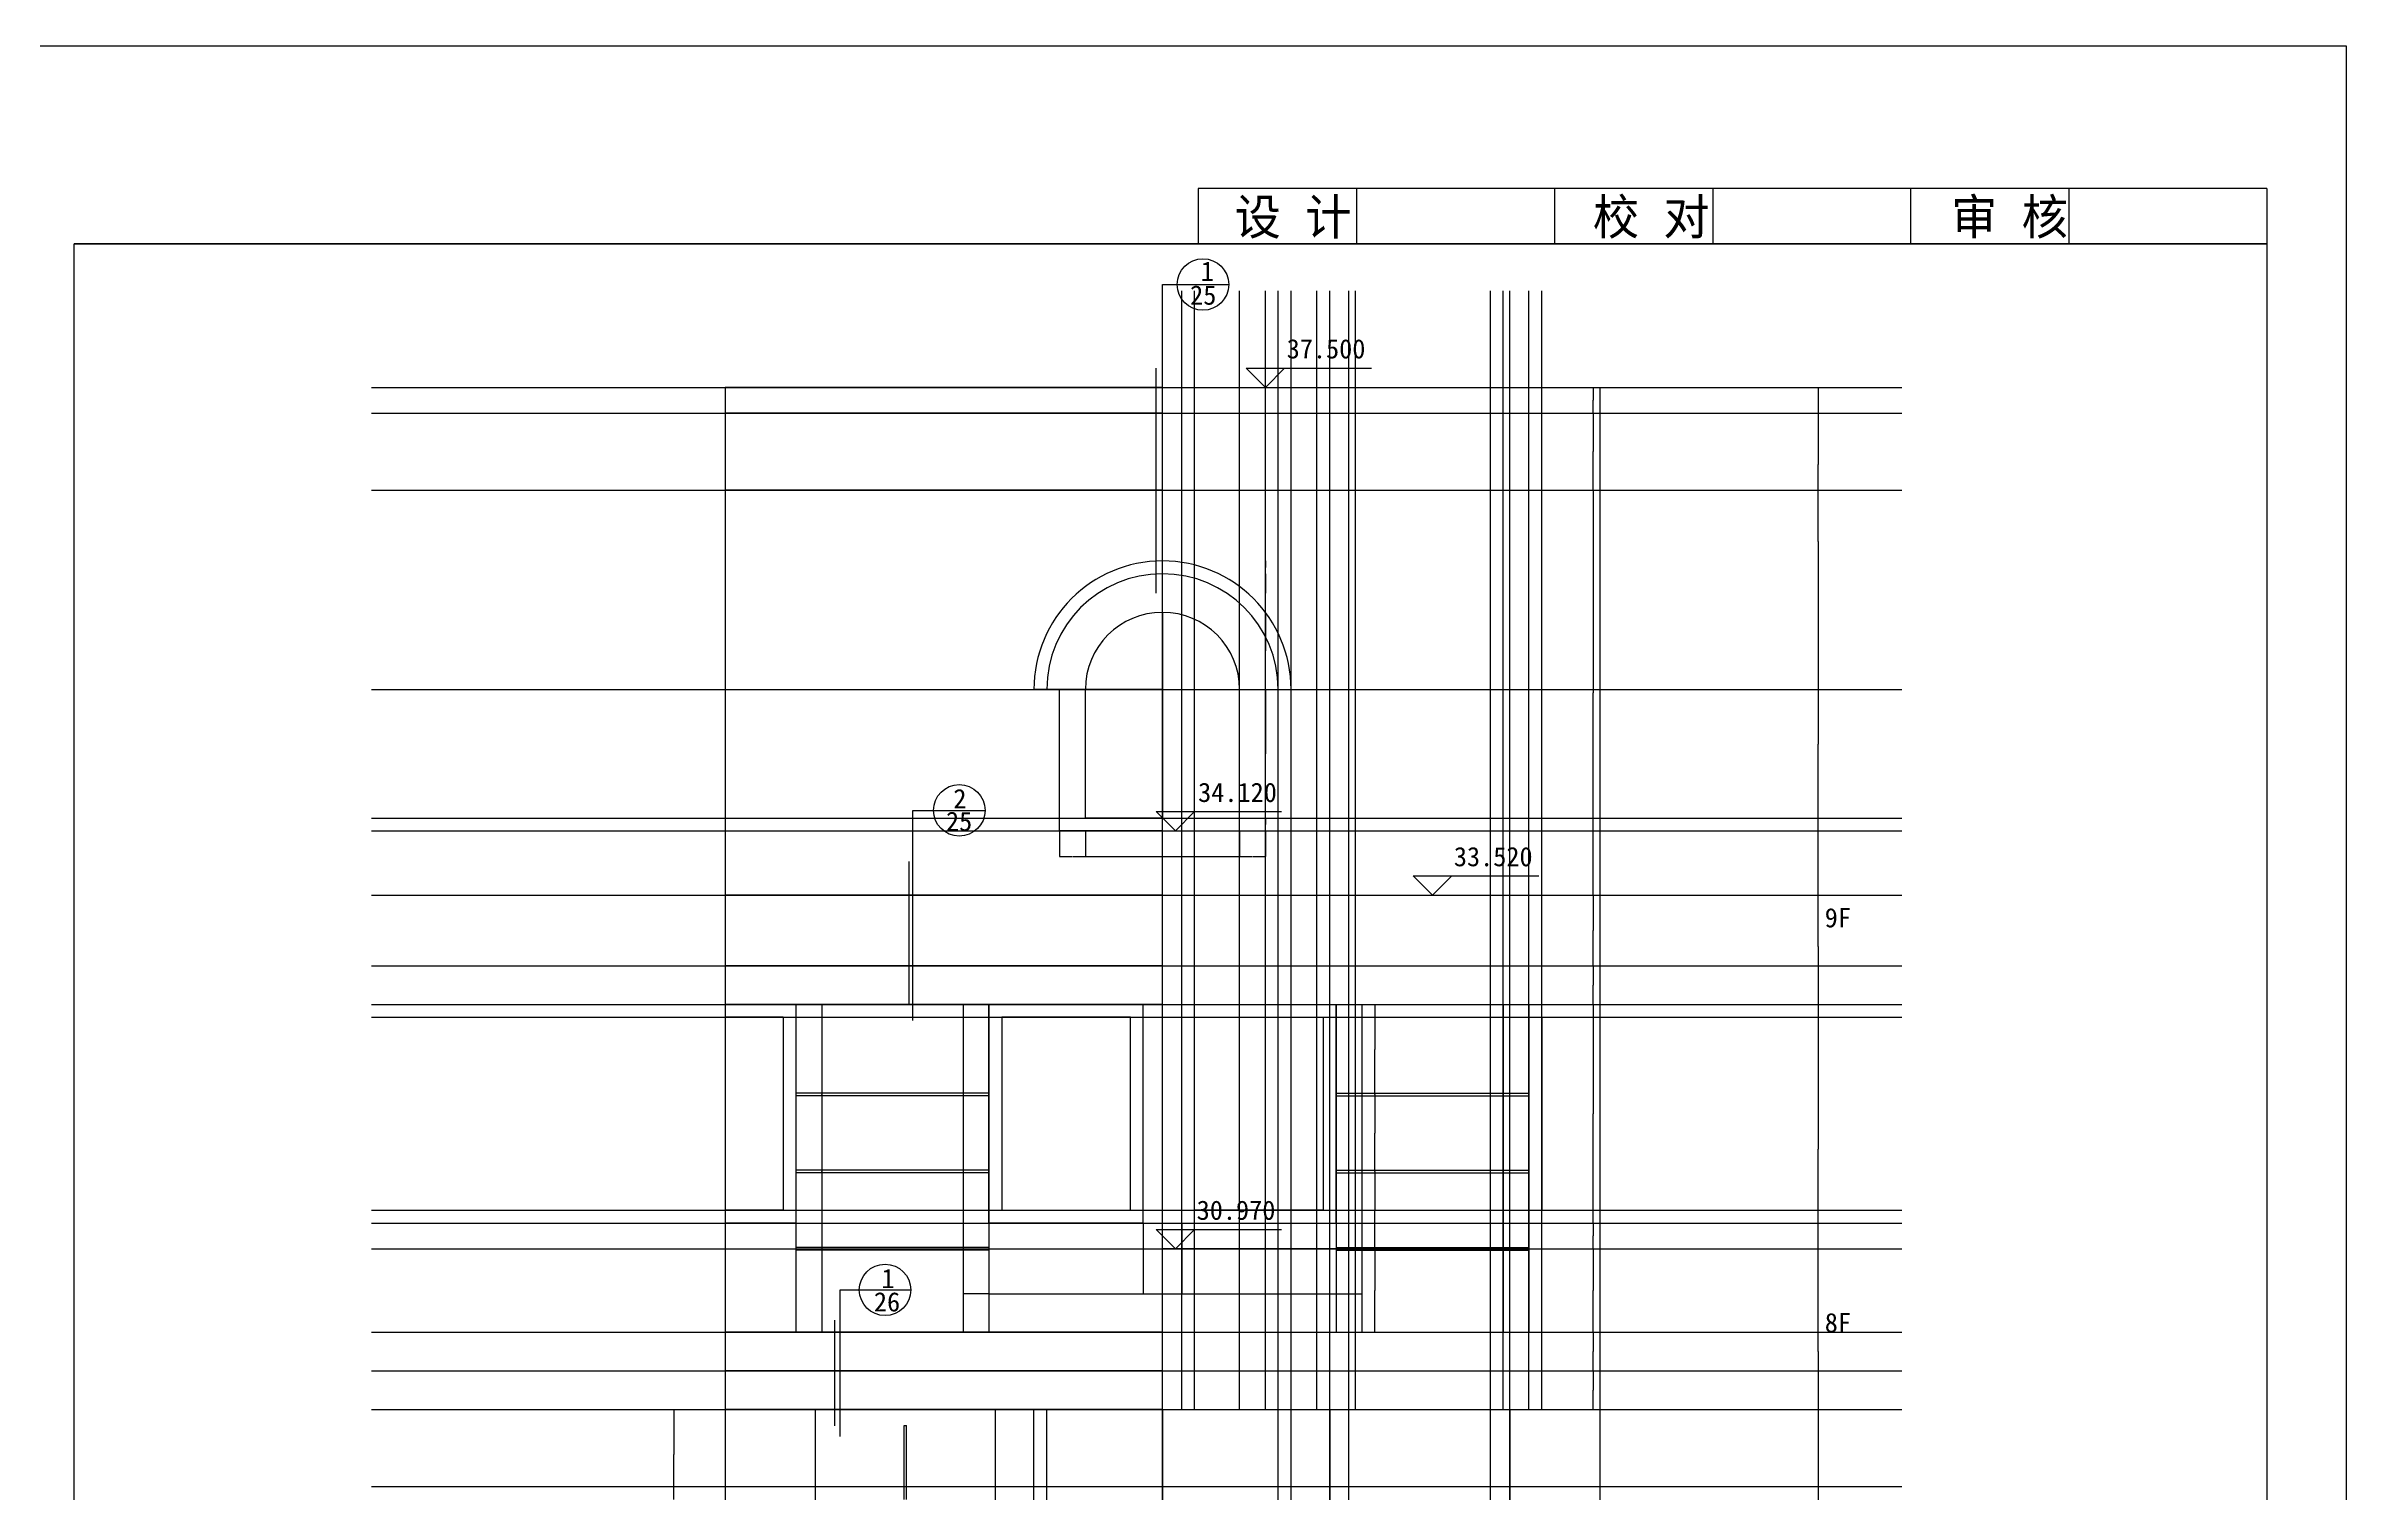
# Model space of a CAD drawing. Header units: metres. Extents: x -8000 to 49737, y -10600 to 18128.
# Drawn here: x 13118 to 31003, y 6050 to 17305 of the extents above; entities that cross this region are included whole.
import ezdxf

# ---------------------------------------------------------------- set-up
doc = ezdxf.new("R2010")
doc.units = ezdxf.units.M
for name, color, linetype in [('AXIS', 3, 'Continuous'), ('DOTE', 1, 'Continuous'), ('LINE', 2, 'Continuous'), ('PUB_DIM', 3, 'Continuous')]:
    doc.layers.add(name, color=color, linetype=linetype)
doc.dimstyles.get("Standard").update_dxf_attribs({"dimtxt": 2.5, "dimasz": 2.5, "dimexe": 1.25, "dimexo": 0.625, "dimtad": 1, "dimcen": 2.5, "dimazin": 3, "dimtfac": 1, "dimtmove": 0, "dimatfit": 3})

# ---------------------------------------------------------------- blocks, each defined once
blk = doc.blocks.new('*D142')
for p, q in [((25149.75, 14550), (25149.5, 14550)), ((25150, 14650), (25150, 14550)), ((25150, 14450), (25150, 14550)), ((25150, 14550), (25150, 14550)), ((25150.25, 14550), (25150.5, 14550))]:
    blk.add_line(p, q)
at = {"layer": 'Defpoints'}
for p in [(25150, 14650), (25150, 14550), (25150, 14450)]:
    blk.add_point(p, dxfattribs=at)
at = {"layer": 'AXIS', "insert": (25150, 14551.125), "char_height": 1, "attachment_point": 5}
blk.add_mtext('0', dxfattribs=at)
blk = doc.blocks.new('*D143')
for p, q in [((25150, 14450), (25150, 14150)), ((25149.75, 14150), (25149.5, 14150)), ((25150, 13850), (25150, 14150)), ((25150, 14150), (25150, 14150)), ((25150.25, 14150), (25150.5, 14150))]:
    blk.add_line(p, q)
at = {"layer": 'Defpoints'}
for p in [(25150, 14450), (25150, 14150), (25150, 13850)]:
    blk.add_point(p, dxfattribs=at)
at = {"layer": 'AXIS', "insert": (25150, 14151.125), "char_height": 1, "attachment_point": 5}
blk.add_mtext('0', dxfattribs=at)
blk = doc.blocks.new('*D144')
for p, q in [((25150, 13850), (25150, 12275)), ((25149.75, 12275), (25149.5, 12275)), ((25150, 10700), (25150, 12275)), ((25150, 12275), (25150, 12275)), ((25150.25, 12275), (25150.5, 12275))]:
    blk.add_line(p, q)
at = {"layer": 'Defpoints'}
for p in [(25150, 13850), (25150, 12275), (25150, 10700)]:
    blk.add_point(p, dxfattribs=at)
at = {"layer": 'AXIS', "insert": (25150, 12276.125), "char_height": 1, "attachment_point": 5}
blk.add_mtext('0', dxfattribs=at)
blk = doc.blocks.new('*D145')
for p, q in [((25150, 10700), (25150, 10425)), ((25149.75, 10425), (25149.5, 10425)), ((25150, 10150), (25150, 10425)), ((25150, 10425), (25150, 10425)), ((25150.25, 10425), (25150.5, 10425))]:
    blk.add_line(p, q)
at = {"layer": 'Defpoints'}
for p in [(25150, 10700), (25150, 10425), (25150, 10150)]:
    blk.add_point(p, dxfattribs=at)
at = {"layer": 'AXIS', "insert": (25150, 10426.125), "char_height": 1, "attachment_point": 5}
blk.add_mtext('0', dxfattribs=at)
blk = doc.blocks.new('*D146')
for p, q in [((25150, 10150), (25150, 10000)), ((25149.75, 10000), (25149.5, 10000)), ((25150, 9850), (25150, 10000)), ((25150, 10000), (25150, 10000)), ((25150.25, 10000), (25150.5, 10000))]:
    blk.add_line(p, q)
at = {"layer": 'Defpoints'}
for p in [(25150, 10150), (25150, 10000), (25150, 9850)]:
    blk.add_point(p, dxfattribs=at)
at = {"layer": 'AXIS', "insert": (25150, 10001.125), "char_height": 1, "attachment_point": 5}
blk.add_mtext('0', dxfattribs=at)
blk = doc.blocks.new('*D147')
for p, q in [((25150, 9850), (25150, 9000)), ((25149.75, 9000), (25149.5, 9000)), ((25150, 8150), (25150, 9000)), ((25150, 9000), (25150, 9000)), ((25150.25, 9000), (25150.5, 9000))]:
    blk.add_line(p, q)
at = {"layer": 'Defpoints'}
for p in [(25150, 9850), (25150, 9000), (25150, 8150)]:
    blk.add_point(p, dxfattribs=at)
at = {"layer": 'AXIS', "insert": (25150, 9001.125), "char_height": 1, "attachment_point": 5}
blk.add_mtext('0', dxfattribs=at)
blk = doc.blocks.new('*D148')
for p, q in [((25149.75, 8050), (25149.5, 8050)), ((25150, 8150), (25150, 8050)), ((25150, 7950), (25150, 8050)), ((25150, 8050), (25150, 8050)), ((25150.25, 8050), (25150.5, 8050))]:
    blk.add_line(p, q)
at = {"layer": 'Defpoints'}
for p in [(25150, 8150), (25150, 8050), (25150, 7950)]:
    blk.add_point(p, dxfattribs=at)
at = {"layer": 'AXIS', "insert": (25150, 8051.125), "char_height": 1, "attachment_point": 5}
blk.add_mtext('0', dxfattribs=at)
blk = doc.blocks.new('*D149')
for p, q in [((25150, 7950), (25150, 7625)), ((25149.75, 7625), (25149.5, 7625)), ((25150, 7300), (25150, 7625)), ((25150, 7625), (25150, 7625)), ((25150.25, 7625), (25150.5, 7625))]:
    blk.add_line(p, q)
at = {"layer": 'Defpoints'}
for p in [(25150, 7950), (25150, 7625), (25150, 7300)]:
    blk.add_point(p, dxfattribs=at)
at = {"layer": 'AXIS', "insert": (25150, 7626.125), "char_height": 1, "attachment_point": 5}
blk.add_mtext('0', dxfattribs=at)
blk = doc.blocks.new('*D150')
for p, q in [((25150, 7300), (25150, 7150)), ((25149.75, 7150), (25149.5, 7150)), ((25150, 7000), (25150, 7150)), ((25150, 7150), (25150, 7150)), ((25150.25, 7150), (25150.5, 7150))]:
    blk.add_line(p, q)
at = {"layer": 'Defpoints'}
for p in [(25150, 7300), (25150, 7150), (25150, 7000)]:
    blk.add_point(p, dxfattribs=at)
at = {"layer": 'AXIS', "insert": (25150, 7151.125), "char_height": 1, "attachment_point": 5}
blk.add_mtext('0', dxfattribs=at)
blk = doc.blocks.new('*D151')
for p, q in [((25150, 7000), (25150, 6850)), ((25149.75, 6850), (25149.5, 6850)), ((25150, 6700), (25150, 6850)), ((25150, 6850), (25150, 6850)), ((25150.25, 6850), (25150.5, 6850))]:
    blk.add_line(p, q)
at = {"layer": 'Defpoints'}
for p in [(25150, 7000), (25150, 6850), (25150, 6700)]:
    blk.add_point(p, dxfattribs=at)
at = {"layer": 'AXIS', "insert": (25150, 6851.125), "char_height": 1, "attachment_point": 5}
blk.add_mtext('0', dxfattribs=at)
blk = doc.blocks.new('*D152')
for p, q in [((23100, 6700), (23100, 5850)), ((23099.75, 5850), (23099.5, 5850)), ((23100, 5000), (23100, 5850)), ((23100, 5850), (23100, 5850)), ((23100.25, 5850), (23100.5, 5850))]:
    blk.add_line(p, q)
at = {"layer": 'Defpoints'}
for p in [(23100, 6700), (23100, 5850), (23100, 5000)]:
    blk.add_point(p, dxfattribs=at)
at = {"layer": 'AXIS', "insert": (23100, 5851.125), "char_height": 1, "attachment_point": 5}
blk.add_mtext('0', dxfattribs=at)
blk = doc.blocks.new('*D166')
for p, q in [((21000, 11200), (21000, 11000)), ((21200, 11200), (21200, 11000)), ((21000.25, 11000), (21098.5, 11000)), ((21101.5, 11000), (21199.75, 11000))]:
    blk.add_line(p, q)
at = {"layer": 'Defpoints'}
for p in [(21000, 11200), (21200, 11200), (21000, 11000)]:
    blk.add_point(p, dxfattribs=at)
at = {"layer": 'AXIS', "insert": (21100, 11000), "char_height": 1, "attachment_point": 5}
blk.add_mtext('200', dxfattribs=at)
blk = doc.blocks.new('*D167')
for p, q in [((21200, 11200), (21200, 11000)), ((22400, 11200), (22400, 11000)), ((21200.25, 11000), (21798, 11000)), ((21802, 11000), (22399.75, 11000))]:
    blk.add_line(p, q)
at = {"layer": 'Defpoints'}
for p in [(21200, 11200), (22400, 11200), (21200, 11000)]:
    blk.add_point(p, dxfattribs=at)
at = {"layer": 'AXIS', "insert": (21800, 11000), "char_height": 1, "attachment_point": 5}
blk.add_mtext('1200', dxfattribs=at)
blk = doc.blocks.new('*D168')
for p, q in [((22400, 11200), (22400, 11000)), ((22600, 11200), (22600, 11000)), ((22400.25, 11000), (22498.5, 11000)), ((22501.5, 11000), (22599.75, 11000))]:
    blk.add_line(p, q)
at = {"layer": 'Defpoints'}
for p in [(22400, 11200), (22600, 11200), (22400, 11000)]:
    blk.add_point(p, dxfattribs=at)
at = {"layer": 'AXIS', "insert": (22500, 11000), "char_height": 1, "attachment_point": 5}
blk.add_mtext('200', dxfattribs=at)
blk = doc.blocks.new('*D169')
for p, q in [((22600, 11300), (22600, 11250)), ((22599.75, 11250), (22599.5, 11250)), ((22600, 11200), (22600, 11250)), ((22600, 11250), (22600, 11250)), ((22600.25, 11250), (22600.5, 11250))]:
    blk.add_line(p, q)
at = {"layer": 'Defpoints'}
for p in [(22600, 11300), (22600, 11250), (22600, 11200)]:
    blk.add_point(p, dxfattribs=at)
at = {"layer": 'AXIS', "insert": (22600, 11251.125), "char_height": 1, "attachment_point": 5}
blk.add_mtext('0', dxfattribs=at)
blk = doc.blocks.new('*D170')
for p, q in [((22600, 12300), (22600, 11800)), ((22599.75, 11800), (22599.5, 11800)), ((22600, 11300), (22600, 11800)), ((22600, 11800), (22600, 11800)), ((22600.25, 11800), (22600.5, 11800))]:
    blk.add_line(p, q)
at = {"layer": 'Defpoints'}
for p in [(22600, 12300), (22600, 11800), (22600, 11300)]:
    blk.add_point(p, dxfattribs=at)
at = {"layer": 'AXIS', "insert": (22600, 11801.125), "char_height": 1, "attachment_point": 5}
blk.add_mtext('0', dxfattribs=at)
blk = doc.blocks.new('*D171')
for p, q in [((22600, 12900), (22600, 12600)), ((22599.75, 12600), (22599.5, 12600)), ((22600, 12300), (22600, 12600)), ((22600, 12600), (22600, 12600)), ((22600.25, 12600), (22600.5, 12600))]:
    blk.add_line(p, q)
at = {"layer": 'Defpoints'}
for p in [(22600, 12900), (22600, 12600), (22600, 12300)]:
    blk.add_point(p, dxfattribs=at)
at = {"layer": 'AXIS', "insert": (22600, 12601.125), "char_height": 1, "attachment_point": 5}
blk.add_mtext('0', dxfattribs=at)
blk = doc.blocks.new('*D172')
for p, q in [((22600, 13200), (22600, 13050)), ((22599.75, 13050), (22599.5, 13050)), ((22600, 12900), (22600, 13050)), ((22600, 13050), (22600, 13050)), ((22600.25, 13050), (22600.5, 13050))]:
    blk.add_line(p, q)
at = {"layer": 'Defpoints'}
for p in [(22600, 13200), (22600, 13050), (22600, 12900)]:
    blk.add_point(p, dxfattribs=at)
at = {"layer": 'AXIS', "insert": (22600, 13051.125), "char_height": 1, "attachment_point": 5}
blk.add_mtext('0', dxfattribs=at)
blk = doc.blocks.new('*D173')
for p, q in [((22599.75, 13250), (22599.5, 13250)), ((22600, 13300), (22600, 13250)), ((22600, 13200), (22600, 13250)), ((22600, 13250), (22600, 13250)), ((22600.25, 13250), (22600.5, 13250))]:
    blk.add_line(p, q)
at = {"layer": 'Defpoints'}
for p in [(22600, 13300), (22600, 13250), (22600, 13200)]:
    blk.add_point(p, dxfattribs=at)
at = {"layer": 'AXIS', "insert": (22600, 13251.125), "char_height": 1, "attachment_point": 5}
blk.add_mtext('0', dxfattribs=at)
blk = doc.blocks.new('*D174')
for p, q in [((20450, 8150), (20450, 7600)), ((21650, 8150), (21650, 7600)), ((20450.25, 7600), (21048, 7600)), ((21052, 7600), (21649.75, 7600))]:
    blk.add_line(p, q)
at = {"layer": 'Defpoints'}
for p in [(20450, 8150), (21650, 8150), (20450, 7600)]:
    blk.add_point(p, dxfattribs=at)
at = {"layer": 'AXIS', "insert": (21050, 7600), "char_height": 1, "attachment_point": 5}
blk.add_mtext('1200', dxfattribs=at)
blk = doc.blocks.new('*D175')
for p, q in [((21650, 8150), (21650, 7600)), ((21950, 8150), (21950, 7600)), ((21650.25, 7600), (21798.5, 7600)), ((21801.5, 7600), (21949.75, 7600))]:
    blk.add_line(p, q)
at = {"layer": 'Defpoints'}
for p in [(21650, 8150), (21950, 8150), (21650, 7600)]:
    blk.add_point(p, dxfattribs=at)
at = {"layer": 'AXIS', "insert": (21800, 7600), "char_height": 1, "attachment_point": 5}
blk.add_mtext('300', dxfattribs=at)
blk = doc.blocks.new('*D176')
for p, q in [((21950, 8150), (21950, 7600)), ((23150, 8150), (23150, 7600)), ((21950.25, 7600), (22548, 7600)), ((22552, 7600), (23149.75, 7600))]:
    blk.add_line(p, q)
at = {"layer": 'Defpoints'}
for p in [(21950, 8150), (23150, 8150), (21950, 7600)]:
    blk.add_point(p, dxfattribs=at)
at = {"layer": 'AXIS', "insert": (22550, 7600), "char_height": 1, "attachment_point": 5}
blk.add_mtext('1200', dxfattribs=at)
blk = doc.blocks.new('*D177')
for p, q in [((23150, 8150), (23150, 7600)), ((23350, 8150), (23350, 7600)), ((23150.25, 7600), (23248.5, 7600)), ((23251.5, 7600), (23349.75, 7600))]:
    blk.add_line(p, q)
at = {"layer": 'Defpoints'}
for p in [(23150, 8150), (23350, 8150), (23150, 7600)]:
    blk.add_point(p, dxfattribs=at)
at = {"layer": 'AXIS', "insert": (23250, 7600), "char_height": 1, "attachment_point": 5}
blk.add_mtext('200', dxfattribs=at)
blk = doc.blocks.new('*D178')
for p, q in [((20450, 8150), (20450, 7600)), ((20250, 7950), (20250, 7600)), ((20348.5, 7600), (20249.75, 7600)), ((20450.25, 7600), (20351.5, 7600))]:
    blk.add_line(p, q)
at = {"layer": 'Defpoints'}
for p in [(20450, 8150), (20250, 7950), (20450, 7600)]:
    blk.add_point(p, dxfattribs=at)
at = {"layer": 'AXIS', "insert": (20350, 7600), "char_height": 1, "attachment_point": 5}
blk.add_mtext('200', dxfattribs=at)
blk = doc.blocks.new('*D179')
for p, q in [((23450, 9850), (23450, 9500)), ((23449.75, 9500), (23449.5, 9500)), ((23450, 9150), (23450, 9500)), ((23450, 9500), (23450, 9500)), ((23450.25, 9500), (23450.5, 9500))]:
    blk.add_line(p, q)
at = {"layer": 'Defpoints'}
for p in [(23450, 9850), (23450, 9500), (23450, 9150)]:
    blk.add_point(p, dxfattribs=at)
at = {"layer": 'AXIS', "insert": (23450, 9501.125), "char_height": 1, "attachment_point": 5}
blk.add_mtext('0', dxfattribs=at)
blk = doc.blocks.new('*D180')
for p, q in [((23450, 9150), (23450, 8850)), ((23449.75, 8850), (23449.5, 8850)), ((23450, 8550), (23450, 8850)), ((23450, 8850), (23450, 8850)), ((23450.25, 8850), (23450.5, 8850))]:
    blk.add_line(p, q)
at = {"layer": 'Defpoints'}
for p in [(23450, 9150), (23450, 8850), (23450, 8550)]:
    blk.add_point(p, dxfattribs=at)
at = {"layer": 'AXIS', "insert": (23450, 8851.125), "char_height": 1, "attachment_point": 5}
blk.add_mtext('0', dxfattribs=at)
blk = doc.blocks.new('*D181')
for p, q in [((23450, 8550), (23450, 8250)), ((23449.75, 8250), (23449.5, 8250)), ((23450, 7950), (23450, 8250)), ((23450, 8250), (23450, 8250)), ((23450.25, 8250), (23450.5, 8250))]:
    blk.add_line(p, q)
at = {"layer": 'Defpoints'}
for p in [(23450, 8550), (23450, 8250), (23450, 7950)]:
    blk.add_point(p, dxfattribs=at)
at = {"layer": 'AXIS', "insert": (23450, 8251.125), "char_height": 1, "attachment_point": 5}
blk.add_mtext('0', dxfattribs=at)
blk = doc.blocks.new('*D182')
for p, q in [((23450, 7950), (23450, 7625)), ((23449.75, 7625), (23449.5, 7625)), ((23450, 7300), (23450, 7625)), ((23450, 7625), (23450, 7625)), ((23450.25, 7625), (23450.5, 7625))]:
    blk.add_line(p, q)
at = {"layer": 'Defpoints'}
for p in [(23450, 7950), (23450, 7625), (23450, 7300)]:
    blk.add_point(p, dxfattribs=at)
at = {"layer": 'AXIS', "insert": (23450, 7626.125), "char_height": 1, "attachment_point": 5}
blk.add_mtext('0', dxfattribs=at)
blk = doc.blocks.new('*D183')
for p, q in [((19149.75, 9150), (19149.5, 9150)), ((19150, 9160), (19150, 9150)), ((19150, 9140), (19150, 9150)), ((19150, 9150), (19150, 9150)), ((19150.25, 9150), (19150.5, 9150))]:
    blk.add_line(p, q)
at = {"layer": 'Defpoints'}
for p in [(19150, 9160), (19150, 9150), (19150, 9140)]:
    blk.add_point(p, dxfattribs=at)
at = {"layer": 'AXIS', "insert": (19150, 9151.125), "char_height": 1, "attachment_point": 5}
blk.add_mtext('0', dxfattribs=at)
blk = doc.blocks.new('*D184')
for p, q in [((19149.75, 8550), (19149.5, 8550)), ((19150, 8560), (19150, 8550)), ((19150, 8540), (19150, 8550)), ((19150, 8550), (19150, 8550)), ((19150.25, 8550), (19150.5, 8550))]:
    blk.add_line(p, q)
at = {"layer": 'Defpoints'}
for p in [(19150, 8560), (19150, 8550), (19150, 8540)]:
    blk.add_point(p, dxfattribs=at)
at = {"layer": 'AXIS', "insert": (19150, 8551.125), "char_height": 1, "attachment_point": 5}
blk.add_mtext('0', dxfattribs=at)
blk = doc.blocks.new('*D185')
for p, q in [((19149.75, 7950), (19149.5, 7950)), ((19150, 7960), (19150, 7950)), ((19150, 7940), (19150, 7950)), ((19150, 7950), (19150, 7950)), ((19150.25, 7950), (19150.5, 7950))]:
    blk.add_line(p, q)
at = {"layer": 'Defpoints'}
for p in [(19150, 7960), (19150, 7950), (19150, 7940)]:
    blk.add_point(p, dxfattribs=at)
at = {"layer": 'AXIS', "insert": (19150, 7951.125), "char_height": 1, "attachment_point": 5}
blk.add_mtext('0', dxfattribs=at)
blk = doc.blocks.new('*D186')
for p, q in [((18000, 6700), (18000, 6350)), ((17999.75, 6350), (17999.5, 6350)), ((18000, 6000), (18000, 6350)), ((18000, 6350), (18000, 6350)), ((18000.25, 6350), (18000.5, 6350))]:
    blk.add_line(p, q)
at = {"layer": 'Defpoints'}
for p in [(18000, 6700), (18000, 6350), (18000, 6000)]:
    blk.add_point(p, dxfattribs=at)
at = {"layer": 'AXIS', "insert": (18000, 6351.125), "char_height": 1, "attachment_point": 5}
blk.add_mtext('0', dxfattribs=at)
blk = doc.blocks.new('*D194')
for p, q in [((19790, 6000), (19790, 6575.18)), ((19790.25, 6575.18), (19799, 6575.18)), ((19801, 6575.18), (19809.75, 6575.18)), ((19810, 6000), (19810, 6575.18))]:
    blk.add_line(p, q)
at = {"layer": 'Defpoints'}
for p in [(19790, 6575.18), (19790, 6000), (19810, 6000)]:
    blk.add_point(p, dxfattribs=at)
at = {"layer": 'AXIS', "insert": (19800, 6575.18), "char_height": 1, "attachment_point": 5}
blk.add_mtext('20', dxfattribs=at)
blk = doc.blocks.new('*D195')
for p, q in [((26900, 14650), (26900, 14050)), ((26899.75, 14050), (26899.5, 14050)), ((26900, 13450), (26900, 14050)), ((26900, 14050), (26900, 14050)), ((26900.25, 14050), (26900.5, 14050))]:
    blk.add_line(p, q)
at = {"layer": 'Defpoints'}
for p in [(26900, 14650), (26900, 14050), (26900, 13450)]:
    blk.add_point(p, dxfattribs=at)
at = {"layer": 'AXIS', "insert": (26900, 14051.125), "char_height": 1, "attachment_point": 5}
blk.add_mtext('0', dxfattribs=at)
blk = doc.blocks.new('*D196')
for p, q in [((26900, 13450), (26900, 11875)), ((26899.75, 11875), (26899.5, 11875)), ((26900, 10300), (26900, 11875)), ((26900, 11875), (26900, 11875)), ((26900.25, 11875), (26900.5, 11875))]:
    blk.add_line(p, q)
at = {"layer": 'Defpoints'}
for p in [(26900, 13450), (26900, 11875), (26900, 10300)]:
    blk.add_point(p, dxfattribs=at)
at = {"layer": 'AXIS', "insert": (26900, 11876.125), "char_height": 1, "attachment_point": 5}
blk.add_mtext('0', dxfattribs=at)
blk = doc.blocks.new('*D197')
for p, q in [((26900, 10300), (26900, 8725)), ((26899.75, 8725), (26899.5, 8725)), ((26900, 7150), (26900, 8725)), ((26900, 8725), (26900, 8725)), ((26900.25, 8725), (26900.5, 8725))]:
    blk.add_line(p, q)
at = {"layer": 'Defpoints'}
for p in [(26900, 10300), (26900, 8725), (26900, 7150)]:
    blk.add_point(p, dxfattribs=at)
at = {"layer": 'AXIS', "insert": (26900, 8726.125), "char_height": 1, "attachment_point": 5}
blk.add_mtext('0', dxfattribs=at)
blk = doc.blocks.new('*D198')
for p, q in [((26900, 7150), (26900, 5575)), ((26899.75, 5575), (26899.5, 5575)), ((26900, 4000), (26900, 5575)), ((26900, 5575), (26900, 5575)), ((26900.25, 5575), (26900.5, 5575))]:
    blk.add_line(p, q)
at = {"layer": 'Defpoints'}
for p in [(26900, 7150), (26900, 5575), (26900, 4000)]:
    blk.add_point(p, dxfattribs=at)
at = {"layer": 'AXIS', "insert": (26900, 5576.125), "char_height": 1, "attachment_point": 5}
blk.add_mtext('0', dxfattribs=at)

msp = doc.modelspace()

# ---------------------------------------------------------------- linework, layer by layer
at = {"layer": 'AXIS'}
for p, q in [((30387.72, 16197.12), (22077.12, 16197.12)), ((22077.12, 16197.12), (22077.12, 15766.2)), ((23308.32, 16197.12), (23308.32, 15766.2)), ((24847.32, 16197.12), (24847.32, 15766.2)), ((26078.52, 16197.12), (26078.52, 15766.2)), ((27617.52, 16197.12), (27617.52, 15766.2)), ((28848.72, 16197.12), (28848.72, 15766.2)), ((30387.72, 16197.12), (30387.72, 15766.2)), ((30387.72, 15766.2), (13335.6, 15766.2)), ((21800, 13000), (21800, 15450)), ((21800, 15450), (22314.81, 15450)), ((19857.39, 9725.33), (19857.39, 11359.92)), ((19857.39, 11359.92), (20420.01, 11359.92)), ((19294.4, 6489.75), (19294.4, 7630.04)), ((19294.4, 7630.04), (19842.4, 7630.04))]:
    msp.add_line(p, q, dxfattribs=at)
for points in [[(12720, 17305.2), (31003.32, 17305.2), (31003.32, -8550), (12720, -8550)], [(13335.6, 15766.2), (30387.72, 15766.2), (30387.72, -7934.4), (13335.6, -7934.4)]]:
    msp.add_lwpolyline(points, close=True, dxfattribs=at)
for points in [[(30387.72, 15766.2), (30387.72, -7934.4), (13335.6, -7934.4), (13335.6, 15766.2), (30387.72, 15766.2)], [(21750, 13050), (21750, 14800)], [(19830.85, 9857.87), (19830.85, 10962.32)], [(19252.64, 6573.18), (19252.64, 7393.64)]]:
    msp.add_lwpolyline(points, dxfattribs=at)
for centre in [(22114.81, 15450), (20220.01, 11359.92), (19642.4, 7630.04)]:
    msp.add_circle(centre, 200, dxfattribs=at)
at = {"layer": 'DOTE'}
for p, q in [((21800, -7850), (21800, 15400)), ((21950, 6700), (21950, 15400)), ((22050, 6700), (22050, 15400)), ((22400, 6700), (22400, 15400)), ((22600, 6700), (22600, 15400)), ((22700, -7850), (22700, 15400)), ((22800, -7850), (22800, 15400)), ((23000, 6700), (23000, 15400)), ((23100, 6700), (23100, 15400)), ((23100, -7850), (23100, 15400)), ((23250, -7850), (23250, 15400)), ((23300, 6700), (23300, 15400)), ((24350, -7850), (24350, 15400)), ((24450, 6700), (24450, 15400)), ((24500, 6700), (24500, 15400)), ((24500, 6700), (24500, 15400)), ((24500, -7850), (24500, 15400)), ((24650, 6700), (24650, 15400)), ((24750, 6700), (24750, 15400)), ((15650, 14650), (27550, 14650)), ((15650, 14450), (27550, 14450)), ((15650, 13850), (27550, 13850)), ((15650, 12300), (27550, 12300)), ((15650, 11300), (27550, 11300)), ((15650, 11200), (27550, 11200)), ((15650, 10700), (27550, 10700)), ((15650, 10150), (27550, 10150)), ((15650, 9850), (27550, 9850)), ((15650, 9750), (27550, 9750)), ((15650, 8250), (27550, 8250)), ((15650, 8150), (27550, 8150)), ((15650, 7950), (27550, 7950)), ((15650, 7300), (27550, 7300)), ((15650, 7000), (27550, 7000)), ((15650, 6700), (27550, 6700)), ((15650, 6100), (27550, 6100))]:
    msp.add_line(p, q, dxfattribs=at)
at = {"layer": 'LINE'}
for p, q in [((21800, 14650), (18400, 14650)), ((18400, 14650), (18400, -5150)), ((21800, 14650), (25200, 14650)), ((25200, 14650), (25200, -5150)), ((21800, 14450), (18400, 14450)), ((21800, 14450), (25200, 14450)), ((21800, 13850), (18400, 13850)), ((21800, 13850), (25200, 13850)), ((21800, 12900), (21800, 11300)), ((21800, 12900), (21800, 11300)), ((21800, 12300), (20800, 12300)), ((21000, 11200), (21000, 12300)), ((21200, 11300), (21200, 12300)), ((21800, 12300), (22800, 12300)), ((22400, 11300), (22400, 12300)), ((22600, 11200), (22600, 12300)), ((21800, 11300), (21200, 11300)), ((21800, 11300), (22400, 11300)), ((21800, 11200), (21000, 11200)), ((21800, 11200), (22600, 11200)), ((21800, 10700), (18400, 10700)), ((21800, 10700), (25200, 10700)), ((21800, 10150), (18400, 10150)), ((21800, 10150), (25200, 10150)), ((21800, 9850), (18400, 9850)), ((18950, 9850), (18950, 7300)), ((19150, 9850), (19150, 7300)), ((20250, 9850), (20250, 7300)), ((20450, 9850), (20450, 7300)), ((20450, 8150), (20450, 9850)), ((21650, 8150), (21650, 9850)), ((21800, 9850), (25200, 9850)), ((21950, 8150), (21950, 9850)), ((23150, 8150), (23150, 9850)), ((23150, 9850), (23150, 7300)), ((23350, 9850), (23350, 7300)), ((24450, 9850), (24450, 7300)), ((24650, 9850), (24650, 7300)), ((18850, 9750), (18400, 9750)), ((18850, 9750), (18850, 8250)), ((20550, 9750), (20550, 8250)), ((21550, 9750), (20550, 9750)), ((21550, 8250), (21550, 9750)), ((22050, 9750), (23050, 9750)), ((22050, 8250), (22050, 9750)), ((23050, 9750), (23050, 8250)), ((24750, 9750), (24750, 8250)), ((24750, 9750), (25150, 9750)), ((20450, 9160), (18950, 9160)), ((20450, 9140), (18950, 9140)), ((23150, 9160), (24650, 9160)), ((23150, 9140), (24650, 9140)), ((20450, 8560), (18950, 8560)), ((20450, 8540), (18950, 8540)), ((23150, 8560), (24650, 8560)), ((23150, 8540), (24650, 8540)), ((18850, 8250), (18400, 8250)), ((20550, 8250), (21550, 8250)), ((23050, 8250), (22050, 8250)), ((24750, 8250), (25150, 8250)), ((18950, 8150), (18400, 8150)), ((21650, 8150), (20450, 8150)), ((21950, 8150), (23150, 8150)), ((24650, 8150), (25200, 8150)), ((20450, 7960), (18950, 7960)), ((20450, 7940), (18950, 7940)), ((20450, 7950), (21800, 7950)), ((23150, 7950), (21800, 7950)), ((23150, 7960), (24650, 7960)), ((23150, 7940), (24650, 7940)), ((21800, 7300), (18400, 7300)), ((21800, 7300), (25200, 7300)), ((21800, 7000), (18400, 7000)), ((21800, 7000), (25200, 7000)), ((21800, 6700), (18400, 6700)), ((19100, 6700), (19100, -5150)), ((20500, 6700), (20500, -5150)), ((20800, 5000), (20800, 6700)), ((20900, 5000), (20900, 6700)), ((21800, 6700), (25200, 6700)), ((21800, 6700), (21800, 5000)), ((21800, 6700), (21800, 5000)), ((22700, 5000), (22700, 6700)), ((22800, 5000), (22800, 6700)), ((23100, 6700), (23100, -5150)), ((24500, 6700), (24500, -5150))]:
    msp.add_line(p, q, dxfattribs=at)
for radius in [1000, 1000, 900, 900, 600, 600]:
    msp.add_arc((21800, 12300), radius, 0, 180, dxfattribs=at)
at = {"layer": 'PUB_DIM'}
for p, q in [((22600, 14650), (22450, 14800)), ((22450, 14800), (22750, 14800)), ((22750, 14800), (22600, 14650)), ((22600, 14800), (23425.71, 14800)), ((21900, 11200), (21750, 11350)), ((21750, 11350), (22050, 11350)), ((22050, 11350), (21900, 11200)), ((21900, 11350), (22725.71, 11350)), ((23900, 10700), (23750, 10850)), ((23750, 10850), (24050, 10850)), ((24050, 10850), (23900, 10700)), ((23900, 10850), (24725.71, 10850)), ((21750, 8100), (22050, 8100)), ((21900, 7950), (21750, 8100)), ((21900, 8100), (22725.71, 8100)), ((22050, 8100), (21900, 7950))]:
    msp.add_line(p, q, dxfattribs=at)

# ---------------------------------------------------------------- texts
at = {"layer": 'AXIS'}
for s, height, p in [('设 计', 277.02, (22360.62, 15837.75)), ('校 对', 277.02, (25146.23, 15837.75)), ('审 核', 277.02, (27931.85, 15837.75)), ('9F', 150, (26950, 10450)), ('8F', 150, (26950, 7300))]:
    msp.add_text(s, height=height, dxfattribs=at).set_placement(p)
at = {"layer": 'PUB_DIM'}
for s, p in [('1', (22097.67, 15478.37)), ('25', (22014.81, 15292.86)), ('37.500', (22765.71, 14875)), ('2', (20173.53, 11376.14)), ('34.120', (22077.14, 11425)), ('25', (20116.38, 11199.42)), ('33.520', (24065.71, 10925)), ('30.970', (22065.71, 8175)), ('1', (19614.49, 7643.36)), ('26', (19555.81, 7461.96))]:
    msp.add_text(s, height=150, dxfattribs=at).set_placement(p)

# ---------------------------------------------------------------- dimensions: what is measured, and where the dimension line sits
at = {"layer": 'AXIS'}
for base, p1, p2, picture, middle in [((25150, 14550), (25150, 14650), (25150, 14450), '*D142', (25150, 14551.125)), ((26900, 14050), (26900, 14650), (26900, 13450), '*D195', (26900, 14051.125)), ((25150, 14150), (25150, 14450), (25150, 13850), '*D143', (25150, 14151.125)), ((25150, 12275), (25150, 13850), (25150, 10700), '*D144', (25150, 12276.125)), ((26900, 11875), (26900, 13450), (26900, 10300), '*D196', (26900, 11876.125)), ((22600, 13250), (22600, 13200), (22600, 13300), '*D173', (22600, 13251.125)), ((22600, 13050), (22600, 12900), (22600, 13200), '*D172', (22600, 13051.125)), ((22600, 12600), (22600, 12300), (22600, 12900), '*D171', (22600, 12601.125)), ((22600, 11800), (22600, 11300), (22600, 12300), '*D170', (22600, 11801.125)), ((22600, 11250), (22600, 11200), (22600, 11300), '*D169', (22600, 11251.125)), ((21000, 11000), (21000, 11200), (21200, 11200), '*D166', (21100, 11000)), ((21200, 11000), (21200, 11200), (22400, 11200), '*D167', (21800, 11000)), ((22400, 11000), (22400, 11200), (22600, 11200), '*D168', (22500, 11000)), ((25150, 10425), (25150, 10700), (25150, 10150), '*D145', (25150, 10426.125)), ((26900, 8725), (26900, 10300), (26900, 7150), '*D197', (26900, 8726.125)), ((25150, 10000), (25150, 10150), (25150, 9850), '*D146', (25150, 10001.125)), ((23450, 9500), (23450, 9850), (23450, 9150), '*D179', (23450, 9501.125)), ((25150, 9000), (25150, 9850), (25150, 8150), '*D147', (25150, 9001.125)), ((19150, 9150), (19150, 9160), (19150, 9140), '*D183', (19150, 9151.125)), ((23450, 8850), (23450, 9150), (23450, 8550), '*D180', (23450, 8851.125)), ((19150, 8550), (19150, 8560), (19150, 8540), '*D184', (19150, 8551.125)), ((23450, 8250), (23450, 8550), (23450, 7950), '*D181', (23450, 8251.125)), ((20450, 7600), (20450, 8150), (20250, 7950), '*D178', (20350, 7600)), ((20450, 7600), (20450, 8150), (21650, 8150), '*D174', (21050, 7600)), ((21650, 7600), (21650, 8150), (21950, 8150), '*D175', (21800, 7600)), ((21950, 7600), (21950, 8150), (23150, 8150), '*D176', (22550, 7600)), ((23150, 7600), (23150, 8150), (23350, 8150), '*D177', (23250, 7600)), ((25150, 8050), (25150, 8150), (25150, 7950), '*D148', (25150, 8051.125)), ((19150, 7950), (19150, 7960), (19150, 7940), '*D185', (19150, 7951.125)), ((23450, 7625), (23450, 7950), (23450, 7300), '*D182', (23450, 7626.125)), ((25150, 7625), (25150, 7950), (25150, 7300), '*D149', (25150, 7626.125)), ((25150, 7150), (25150, 7300), (25150, 7000), '*D150', (25150, 7151.125)), ((25150, 6850), (25150, 7000), (25150, 6700), '*D151', (25150, 6851.125)), ((26900, 5575), (26900, 7150), (26900, 4000), '*D198', (26900, 5576.125)), ((18000, 6350), (18000, 6700), (18000, 6000), '*D186', (18000, 6351.125)), ((23100, 5850), (23100, 6700), (23100, 5000), '*D152', (23100, 5851.125)), ((19790, 6575.18), (19790, 6000), (19810, 6000), '*D194', (19800, 6575.18))]:
    dim = msp.add_linear_dim(base=base, p1=p1, p2=p2, dimstyle='Standard', dxfattribs=at)
    dim.commit()
    dim.dimension.update_dxf_attribs({"geometry": picture, "text_midpoint": middle})

doc.saveas('drawing.dxf')
